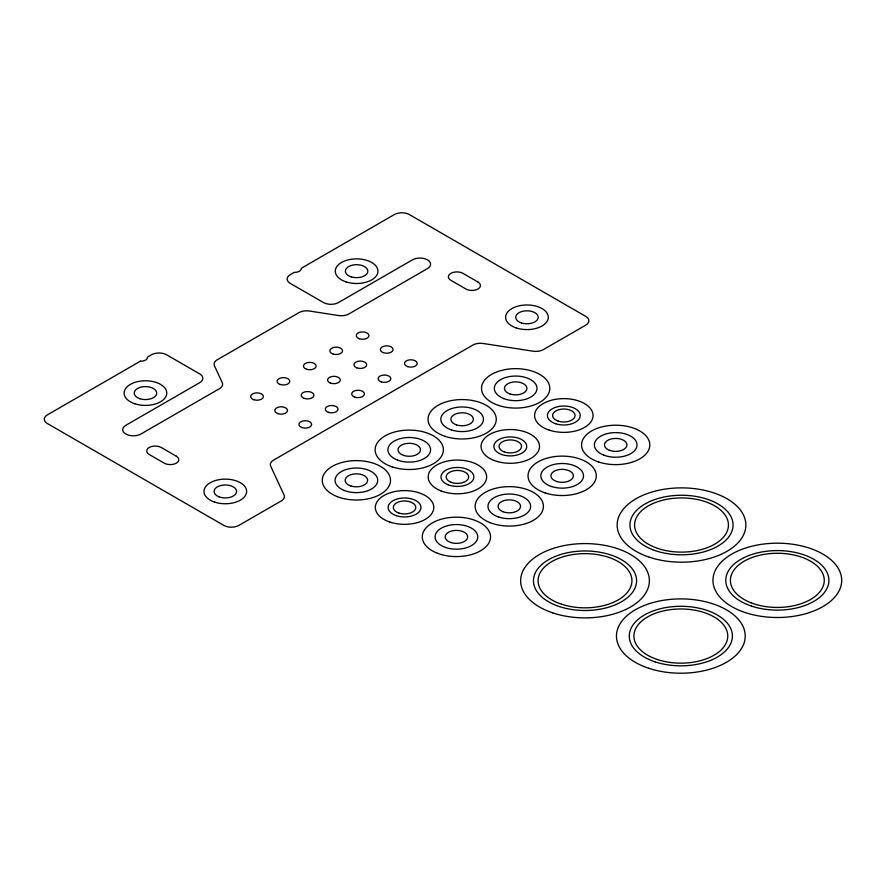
<?xml version="1.0" encoding="UTF-8"?>
<svg xmlns="http://www.w3.org/2000/svg" width="886" height="886" viewBox="0 0 886 886"><rect width="100%" height="100%" fill="white"/><g stroke="black" fill="none" stroke-linecap="round" stroke-linejoin="round"><path stroke-width="1.33" d="M140.376 361.189L47.412 414.858A10.665 6.158 0 0 0 47.412 423.563L223.804 525.398A10.665 6.158 0 0 0 238.888 525.398L281.294 500.922A10.665 6.158 0 0 0 284.052 494.975L270.673 466.158A10.665 6.158 0 0 1 273.431 460.211L472.869 345.064A10.665 6.158 0 0 1 483.169 343.48L533.084 351.199A10.665 6.158 0 0 0 543.384 349.605L585.779 325.118A10.665 6.158 0 0 0 585.779 316.413L409.398 214.578A10.665 6.158 0 0 0 394.314 214.578L301.351 268.248A6.612 3.821 0 0 1 294.207 272.367L290.243 274.66A10.665 6.158 0 0 0 290.243 283.365L323.423 302.525A10.665 6.158 0 0 0 338.507 302.525L412.411 259.864A10.665 6.158 0 0 1 427.495 259.864A10.665 6.158 0 0 1 427.495 268.569L348.896 313.943A10.665 6.158 0 0 1 338.596 315.538L309.28 311.008A10.665 6.158 0 0 0 298.981 312.603L217.192 359.816A10.665 6.158 0 0 0 214.434 365.763L222.286 382.686A10.665 6.158 0 0 1 219.529 388.633L140.929 434.018A10.665 6.158 0 0 1 125.845 434.018A10.665 6.158 0 0 1 125.845 425.302L199.749 382.641A10.665 6.158 0 0 0 199.749 373.925L166.568 354.777A10.665 6.158 0 0 0 151.484 354.777L147.519 357.069A6.612 3.821 0 0 1 140.376 361.189M477.986 282.036L462.902 273.331A8.528 4.928 0 0 0 450.83 273.331A8.528 4.928 0 0 0 450.83 280.297L465.914 289.002A8.528 4.928 0 0 0 477.986 289.002A8.528 4.928 0 0 0 477.986 282.036M176.336 456.201L161.252 447.485A8.528 4.928 0 0 0 149.18 447.485A8.528 4.928 0 0 0 149.18 454.452L164.264 463.168A8.528 4.928 0 0 0 176.336 463.168A8.528 4.928 0 0 0 176.336 456.201M306.6 369.263A6.401 3.699 0 0 0 316.202 366.062A6.401 3.699 0 0 0 306.6 362.861A6.401 3.699 0 0 0 306.6 369.263M330.345 383.062A6.401 3.699 0 0 0 340.313 380.26A6.401 3.699 0 0 0 331.142 376.672A6.401 3.699 0 0 0 330.345 383.062M354.478 396.994A6.401 3.699 0 0 0 364.445 394.192A6.401 3.699 0 0 0 355.275 390.604A6.401 3.699 0 0 0 354.478 396.994M280.209 384.502A6.401 3.699 0 0 0 289.811 381.301A6.401 3.699 0 0 0 280.209 378.1A6.401 3.699 0 0 0 280.209 384.502M301.694 427.462A6.401 3.699 0 0 0 311.662 424.671A6.401 3.699 0 0 0 302.48 421.083A6.401 3.699 0 0 0 301.694 427.462M253.817 399.741A6.401 3.699 0 0 0 263.419 396.54A6.401 3.699 0 0 0 253.817 393.34A6.401 3.699 0 0 0 253.817 399.741M328.473 412.367A6.401 3.699 0 0 0 338.075 409.166A6.401 3.699 0 0 0 328.473 405.965A6.401 3.699 0 0 0 328.473 412.367M304.341 398.434A6.401 3.699 0 0 0 313.943 395.234A6.401 3.699 0 0 0 304.341 392.033A6.401 3.699 0 0 0 304.341 398.434M277.949 413.673A6.401 3.699 0 0 0 287.54 410.473A6.401 3.699 0 0 0 277.949 407.272A6.401 3.699 0 0 0 277.949 413.673M134.783 403.75A21.33 12.315 0 0 0 166.778 393.085A21.33 12.315 0 0 0 134.783 382.42A21.33 12.315 0 0 0 134.783 403.75M214.645 502.107A21.33 12.315 0 0 0 246.64 491.442A21.33 12.315 0 0 0 214.645 480.777A21.33 12.315 0 0 0 214.645 502.107M516.294 327.953A21.33 12.315 0 0 0 548.29 317.288A21.33 12.315 0 0 0 516.294 306.622A21.33 12.315 0 0 0 516.294 327.953M345.939 281.848A21.33 12.315 0 0 0 377.934 271.182A21.33 12.315 0 0 0 345.939 260.517A21.33 12.315 0 0 0 345.939 281.848M383.14 352.584A6.401 3.699 0 0 0 393.107 349.782A6.401 3.699 0 0 0 383.926 346.193A6.401 3.699 0 0 0 383.14 352.584M356.748 367.823A6.401 3.699 0 0 0 366.715 365.021A6.401 3.699 0 0 0 357.534 361.433A6.401 3.699 0 0 0 356.748 367.823M381.257 381.888A6.401 3.699 0 0 0 390.859 378.687A6.401 3.699 0 0 0 381.257 375.498A6.401 3.699 0 0 0 381.257 381.888M359.395 338.784A6.401 3.699 0 0 0 368.986 335.584A6.401 3.699 0 0 0 359.395 332.394A6.401 3.699 0 0 0 359.395 338.784M407.66 366.649A6.401 3.699 0 0 0 417.251 363.448A6.401 3.699 0 0 0 407.66 360.259A6.401 3.699 0 0 0 407.66 366.649M333.003 354.023A6.401 3.699 0 0 0 342.594 350.823A6.401 3.699 0 0 0 333.003 347.633A6.401 3.699 0 0 0 333.003 354.023M350.989 276.797A11.241 6.49 0 0 0 367.845 271.182A11.241 6.49 0 0 0 350.989 265.556A11.241 6.49 0 0 0 350.989 276.797M521.345 322.903A11.241 6.49 0 0 0 538.201 317.288A11.241 6.49 0 0 0 521.345 311.662A11.241 6.49 0 0 0 521.345 322.903M139.833 398.711A11.241 6.49 0 0 0 156.689 393.085A11.241 6.49 0 0 0 139.833 387.47A11.241 6.49 0 0 0 139.833 398.711M219.008 496.813A11.241 6.49 0 0 0 236.529 491.907A11.241 6.49 0 0 0 220.404 485.606A11.241 6.49 0 0 0 219.008 496.813M503.713 398.567A21.33 12.315 0 0 0 536.938 389.242A21.33 12.315 0 0 0 506.349 377.292A21.33 12.315 0 0 0 503.713 398.567M510.048 393.982A11.241 6.49 0 0 0 526.904 388.367A11.241 6.49 0 0 0 510.048 382.741A11.241 6.49 0 0 0 510.048 393.982M498.596 405.434A34.122 19.702 0 0 0 549.796 388.367A34.122 19.702 0 0 0 498.596 371.3A34.122 19.702 0 0 0 498.596 405.434M549.22 430.12A29.227 16.867 0 0 0 593.055 415.512A29.227 16.867 0 0 0 549.22 400.893A29.227 16.867 0 0 0 549.22 430.12M555.622 423.718A16.424 9.48 0 0 0 580.252 415.512A16.424 9.48 0 0 0 555.622 407.294A16.424 9.48 0 0 0 555.622 423.718M558.213 421.127A11.241 6.49 0 0 0 575.069 415.512A11.241 6.49 0 0 0 558.213 409.886A11.241 6.49 0 0 0 558.213 421.127M609.402 450.287A11.241 6.49 0 0 0 626.911 445.381A11.241 6.49 0 0 0 610.786 439.079A11.241 6.49 0 0 0 609.402 450.287M603.743 455.116A21.33 12.315 0 0 0 636.968 445.802A21.33 12.315 0 0 0 606.378 433.841A21.33 12.315 0 0 0 603.743 455.116M598.637 461.983A34.122 19.702 0 0 0 649.826 444.916A34.122 19.702 0 0 0 598.637 427.849A34.122 19.702 0 0 0 598.637 461.983M545.1 492.893A34.122 19.702 0 0 0 596.289 475.826A34.122 19.702 0 0 0 545.1 458.76A34.122 19.702 0 0 0 545.1 492.893M551.502 486.492A21.33 12.315 0 0 0 583.497 475.826A21.33 12.315 0 0 0 551.502 465.161A21.33 12.315 0 0 0 551.502 486.492M556.541 481.441A11.241 6.49 0 0 0 573.408 475.826A11.241 6.49 0 0 0 556.541 470.2A11.241 6.49 0 0 0 556.541 481.441M504.001 451.794A11.241 6.49 0 0 0 521.511 446.876A11.241 6.49 0 0 0 505.385 440.575A11.241 6.49 0 0 0 504.001 451.794M502.085 454.629A16.424 9.48 0 0 0 526.727 446.411A16.424 9.48 0 0 0 502.085 438.205A16.424 9.48 0 0 0 502.085 454.629M493.923 460.388A29.227 16.867 0 0 0 539.441 447.618A29.227 16.867 0 0 0 497.533 431.238A29.227 16.867 0 0 0 493.923 460.388M445.071 436.333A34.122 19.702 0 0 0 496.26 419.277A34.122 19.702 0 0 0 445.071 402.211A34.122 19.702 0 0 0 445.071 436.333M456.511 424.892A11.241 6.49 0 0 0 473.368 419.277A11.241 6.49 0 0 0 456.511 413.651A11.241 6.49 0 0 0 456.511 424.892M451.472 429.931A21.33 12.315 0 0 0 483.457 419.277A21.33 12.315 0 0 0 451.472 408.612A21.33 12.315 0 0 0 451.472 429.931M397.305 460A21.33 12.315 0 0 0 430.53 450.675A21.33 12.315 0 0 0 399.94 438.725A21.33 12.315 0 0 0 397.305 460M403.639 455.415A11.241 6.49 0 0 0 420.496 449.8A11.241 6.49 0 0 0 403.639 444.174A11.241 6.49 0 0 0 403.639 455.415M392.199 466.867A34.122 19.702 0 0 0 443.388 449.8A34.122 19.702 0 0 0 392.199 432.733A34.122 19.702 0 0 0 392.199 466.867M441.051 490.91A29.227 16.867 0 0 0 486.569 478.141A29.227 16.867 0 0 0 444.661 461.761A29.227 16.867 0 0 0 441.051 490.91M448.216 484.797A16.424 9.48 0 0 0 473.811 477.62A16.424 9.48 0 0 0 450.254 468.406A16.424 9.48 0 0 0 448.216 484.797M451.129 482.316A11.241 6.49 0 0 0 468.639 477.399A11.241 6.49 0 0 0 452.513 471.097A11.241 6.49 0 0 0 451.129 482.316M502.993 511.72A11.241 6.49 0 0 0 520.503 506.814A11.241 6.49 0 0 0 504.378 500.512A11.241 6.49 0 0 0 502.993 511.72M498.63 517.014A21.33 12.315 0 0 0 530.625 506.349A21.33 12.315 0 0 0 498.63 495.684A21.33 12.315 0 0 0 498.63 517.014M490.157 522.674A34.122 19.702 0 0 0 543.328 507.756A34.122 19.702 0 0 0 494.377 488.629A34.122 19.702 0 0 0 490.157 522.674M437.285 553.196A34.122 19.702 0 0 0 490.456 538.278A34.122 19.702 0 0 0 441.505 519.152A34.122 19.702 0 0 0 437.285 553.196M445.758 547.537A21.33 12.315 0 0 0 477.753 536.872A21.33 12.315 0 0 0 445.758 526.206A21.33 12.315 0 0 0 445.758 547.537M450.797 542.498A11.241 6.49 0 0 0 467.664 536.872A11.241 6.49 0 0 0 450.797 531.257A11.241 6.49 0 0 0 450.797 542.498M398.933 513.083A11.241 6.49 0 0 0 415.789 507.468A11.241 6.49 0 0 0 398.933 501.841A11.241 6.49 0 0 0 398.933 513.083M396.341 515.674A16.424 9.48 0 0 0 420.972 507.468A16.424 9.48 0 0 0 396.341 499.25A16.424 9.48 0 0 0 396.341 515.674M389.94 522.075A29.227 16.867 0 0 0 433.775 507.468A29.227 16.867 0 0 0 389.94 492.86A29.227 16.867 0 0 0 389.94 522.075M337.256 496.636A34.122 19.702 0 0 0 390.427 481.729A34.122 19.702 0 0 0 341.475 462.603A34.122 19.702 0 0 0 337.256 496.636M350.767 485.949A11.241 6.49 0 0 0 367.624 480.323A11.241 6.49 0 0 0 350.767 474.708A11.241 6.49 0 0 0 350.767 485.949M344.433 490.523A21.33 12.315 0 0 0 377.657 481.198A21.33 12.315 0 0 0 347.068 469.248A21.33 12.315 0 0 0 344.433 490.523M652.605 549.674A51.565 29.77 0 0 0 732.943 527.148A51.565 29.77 0 0 0 658.974 498.242A51.565 29.77 0 0 0 652.605 549.674M658.043 548.489A46.925 27.089 0 0 0 728.436 525.021A46.925 27.089 0 0 0 658.043 501.565A46.925 27.089 0 0 0 658.043 548.489M649.327 557.205A64.368 37.157 0 0 0 745.868 525.021A64.368 37.157 0 0 0 649.327 492.849A64.368 37.157 0 0 0 649.327 557.205M745.159 612.536A64.368 37.157 0 0 0 841.7 580.352A64.368 37.157 0 0 0 745.159 548.168A64.368 37.157 0 0 0 745.159 612.536M751.561 606.135A51.565 29.77 0 0 0 828.897 580.352A51.565 29.77 0 0 0 751.561 554.57A51.565 29.77 0 0 0 751.561 606.135M751.04 602.79A46.925 27.089 0 0 0 824.146 582.29A46.925 27.089 0 0 0 756.832 555.987A46.925 27.089 0 0 0 751.04 602.79M655.064 661.842A51.565 29.77 0 0 0 732.412 636.059A51.565 29.77 0 0 0 655.064 610.277A51.565 29.77 0 0 0 655.064 661.842M657.379 659.527A46.925 27.089 0 0 0 727.771 636.059A46.925 27.089 0 0 0 657.379 612.603A46.925 27.089 0 0 0 657.379 659.527M648.663 668.243A64.368 37.157 0 0 0 745.204 636.059A64.368 37.157 0 0 0 648.663 603.875A64.368 37.157 0 0 0 648.663 668.243M552.831 612.913A64.368 37.157 0 0 0 649.372 580.729A64.368 37.157 0 0 0 552.831 548.556A64.368 37.157 0 0 0 552.831 612.913M559.232 606.511A51.565 29.77 0 0 0 636.58 580.729A51.565 29.77 0 0 0 559.232 554.957A51.565 29.77 0 0 0 559.232 606.511M561.547 604.197A46.925 27.089 0 0 0 631.939 580.729A46.925 27.089 0 0 0 561.547 557.272A46.925 27.089 0 0 0 561.547 604.197"/></g></svg>
